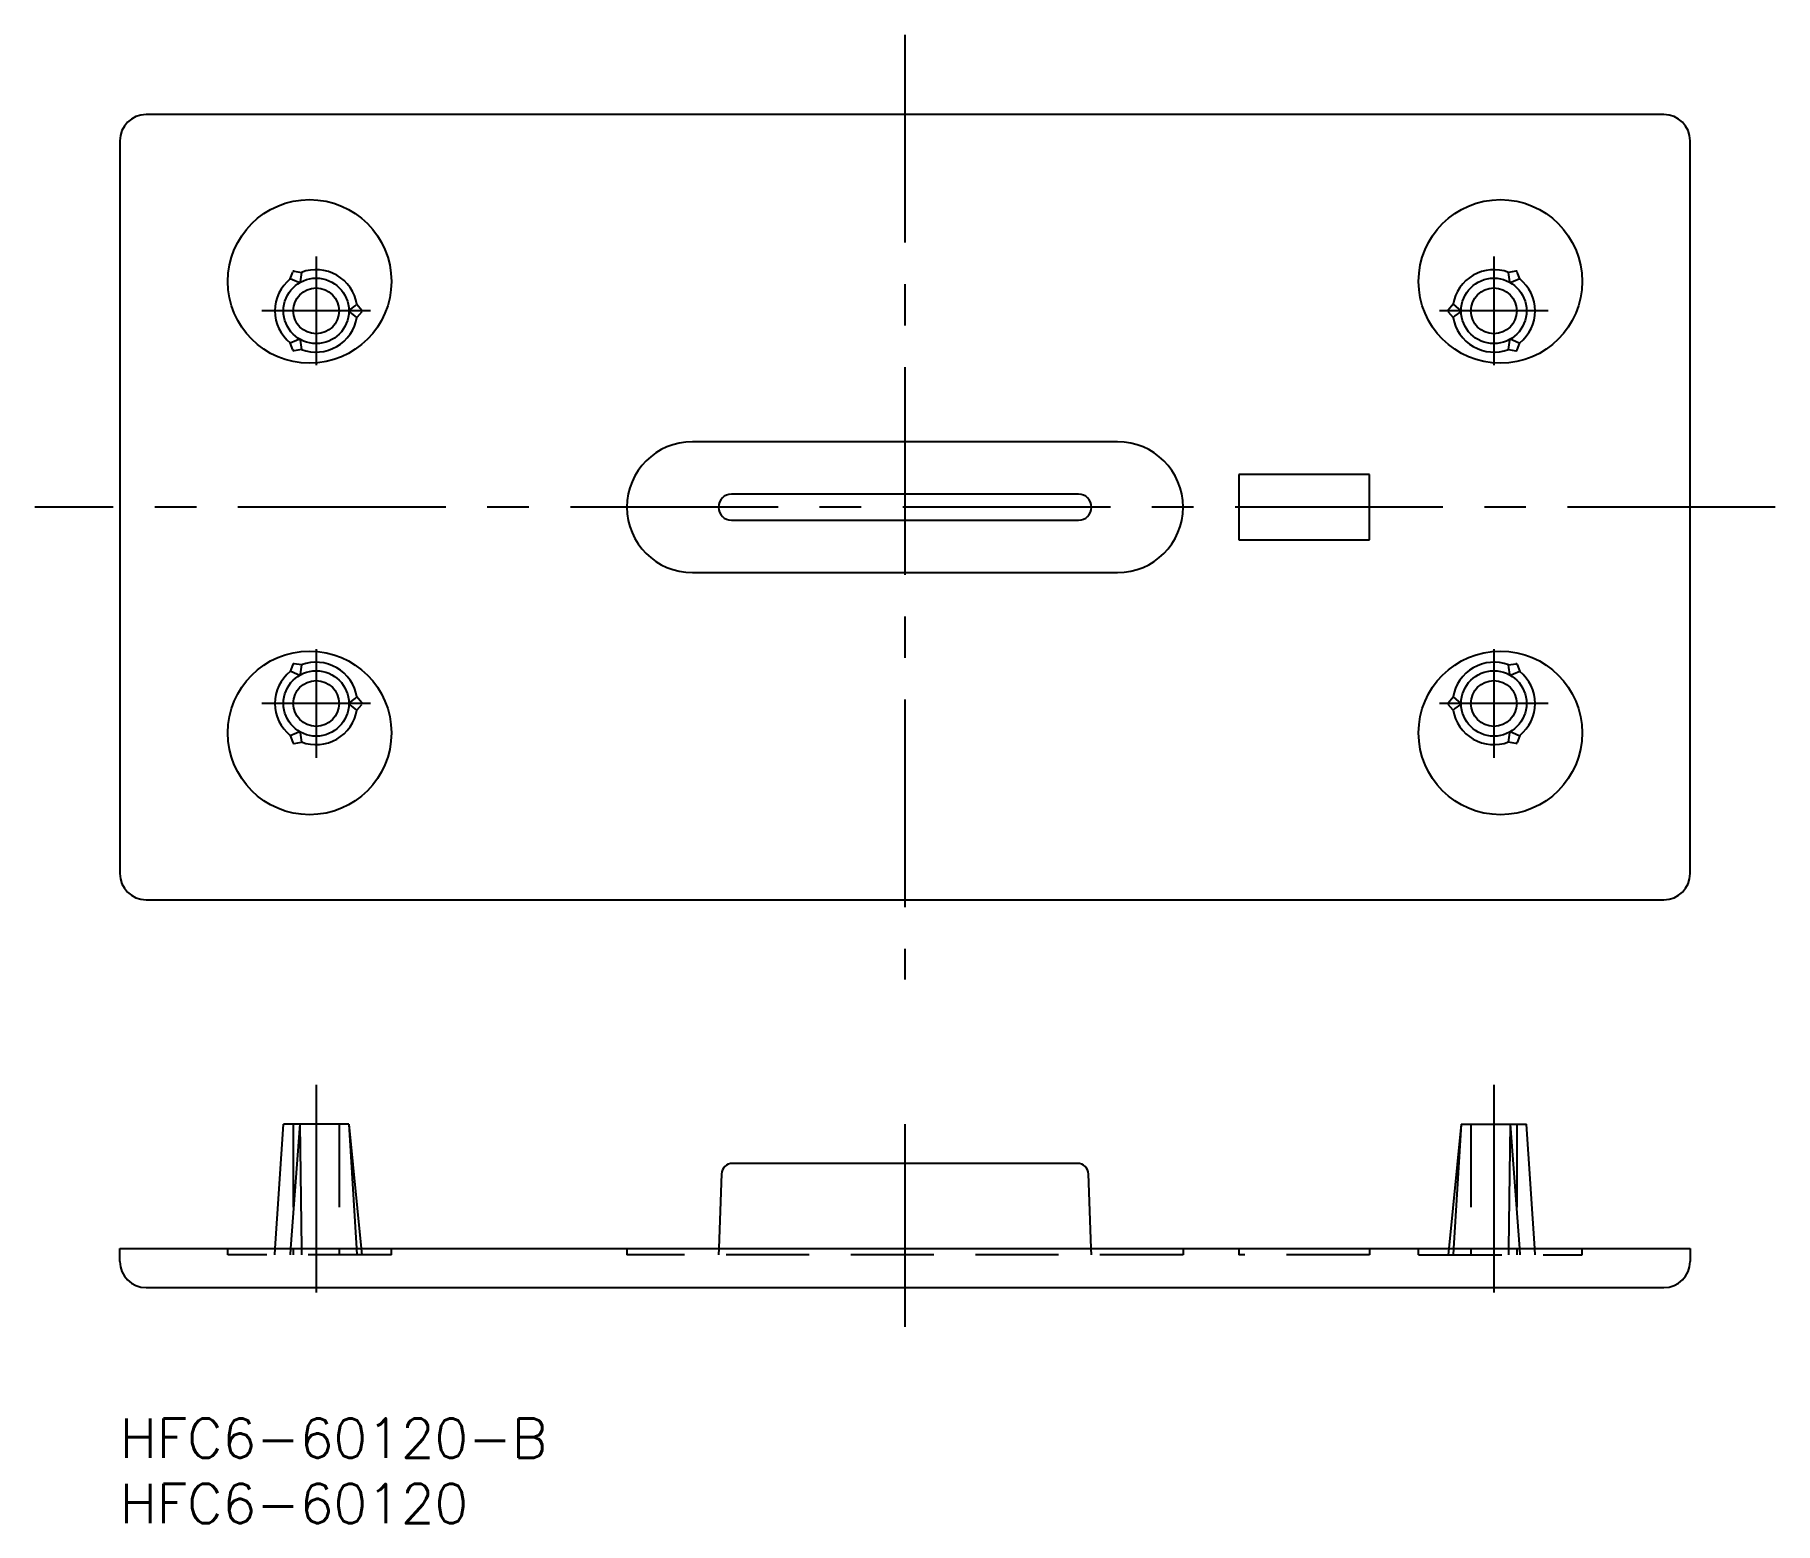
# Model space of a CAD drawing. Extents: x -6 to 126, y -8 to 106.
import ezdxf

# ---------------------------------------------------------------- set-up
doc = ezdxf.new("R2010")
doc.units = 0
doc.header["$LTSCALE"] = 0.5
doc.linetypes.add('CENTER', pattern=[50.8, 31.75, -6.35, 6.35, -6.35])
doc.linetypes.add('DASHED', pattern=[19.05, 12.7, -6.35])
for name, color, linetype in [('MSM_CENTER', 1, 'CENTER'), ('MSM_CONTINUOUS', 7, 'CONTINUOUS'), ('MSM_DASHED', 4, 'DASHED'), ('MSM_PART_NUMBER', 7, 'CONTINUOUS')]:
    doc.layers.add(name, color=color, linetype=linetype)
doc.styles.get("Standard").update_dxf_attribs({"font": 'txt.shx', "height": 3, "bigfont": 'bigfont.shx'})

# ---------------------------------------------------------------- blocks, each defined once
blk = doc.blocks.new('*U1')
at = {"layer": 'MSM_PART_NUMBER'}
blk.add_text('HFC6-60120', height=3, dxfattribs=at).set_placement((0, -8))

msp = doc.modelspace()

# ---------------------------------------------------------------- linework, layer by layer
at = {"layer": 'MSM_CENTER'}
for p, q in [((60, 105.74), (60, 33.54)), ((15, 88.79), (15, 80.49)), ((105, 88.79), (105, 80.49)), ((19.15, 84.64), (10.85, 84.64)), ((109.15, 84.64), (100.85, 84.64)), ((126.5, 69.64), (-6.5, 69.64)), ((15, 58.79), (15, 50.49)), ((105, 58.79), (105, 50.49)), ((19.15, 54.64), (10.85, 54.64)), ((109.15, 54.64), (100.85, 54.64)), ((15, 25.5), (15, 7)), ((105, 25.5), (105, 7)), ((60, 22.5), (60, 7))]:
    msp.add_line(p, q, dxfattribs=at)
at = {"layer": 'MSM_CONTINUOUS', "linetype": 'CONTINUOUS'}
for p, q in [((118, 99.64), (2, 99.64)), ((0, 97.64), (0, 41.64)), ((120, 41.64), (120, 97.64)), ((13.01, 87.08), (13.21, 87.61)), ((13.19, 87.02), (13.01, 87.08)), ((13.67, 86.8), (13.19, 87.02)), ((13.32, 87.68), (13.88, 87.58)), ((13.67, 86.8), (13.67, 86.8)), ((13.8, 87.05), (13.79, 86.87)), ((13.88, 87.58), (13.8, 87.05)), ((13.88, 87.58), (13.88, 87.58)), ((106.68, 87.68), (106.12, 87.58)), ((106.15, 87.4), (106.12, 87.58)), ((106.21, 86.87), (106.15, 87.4)), ((106.21, 86.87), (106.21, 86.87)), ((106.49, 86.88), (106.33, 86.8)), ((106.99, 87.08), (106.49, 86.88)), ((106.99, 87.08), (106.79, 87.61)), ((106.99, 87.08), (106.99, 87.08)), ((17.97, 85.02), (18.11, 85.14)), ((18.11, 85.14), (18.48, 84.7)), ((101.89, 85.14), (101.52, 84.7)), ((101.89, 85.14), (101.89, 85.14)), ((101.89, 85.14), (102.31, 84.8)), ((17.54, 84.7), (17.97, 85.02)), ((17.54, 84.7), (17.54, 84.7)), ((17.69, 84.47), (17.54, 84.57)), ((18.11, 84.14), (17.69, 84.47)), ((18.48, 84.57), (18.11, 84.14)), ((18.11, 84.14), (18.11, 84.14)), ((101.52, 84.57), (101.89, 84.14)), ((102.03, 84.25), (101.89, 84.14)), ((102.46, 84.57), (102.03, 84.25)), ((102.31, 84.8), (102.46, 84.7)), ((102.46, 84.57), (102.46, 84.57)), ((13.51, 82.39), (13.67, 82.47)), ((106.33, 82.47), (106.33, 82.47)), ((106.33, 82.47), (106.81, 82.25)), ((13.01, 82.19), (13.51, 82.39)), ((13.01, 82.19), (13.01, 82.19)), ((13.21, 81.66), (13.01, 82.19)), ((13.88, 81.69), (13.32, 81.59)), ((13.79, 82.4), (13.79, 82.4)), ((13.79, 82.4), (13.85, 81.87)), ((13.85, 81.87), (13.88, 81.69)), ((106.12, 81.69), (106.2, 82.22)), ((106.12, 81.69), (106.12, 81.69)), ((106.12, 81.69), (106.68, 81.59)), ((106.2, 82.22), (106.21, 82.4)), ((106.79, 81.66), (106.99, 82.19)), ((106.81, 82.25), (106.99, 82.19)), ((76.25, 74.64), (43.75, 74.64)), ((95.5, 72.14), (85.5, 72.14)), ((85.5, 72.14), (85.5, 67.14)), ((95.5, 67.14), (95.5, 72.14)), ((73.25, 70.64), (46.75, 70.64)), ((46.75, 68.64), (73.25, 68.64)), ((85.5, 67.14), (95.5, 67.14)), ((43.75, 64.64), (76.25, 64.64)), ((13.21, 57.61), (13.01, 57.08)), ((13.88, 57.58), (13.32, 57.68)), ((13.88, 57.58), (13.8, 57.05)), ((13.88, 57.58), (13.88, 57.58)), ((106.12, 57.58), (106.68, 57.68)), ((106.15, 57.4), (106.12, 57.58)), ((106.21, 56.87), (106.15, 57.4)), ((106.79, 57.61), (106.99, 57.08)), ((13.19, 57.02), (13.01, 57.08)), ((13.67, 56.8), (13.19, 57.02)), ((13.67, 56.8), (13.67, 56.8)), ((13.8, 57.05), (13.79, 56.87)), ((106.21, 56.87), (106.21, 56.87)), ((106.49, 56.88), (106.33, 56.8)), ((106.99, 57.08), (106.49, 56.88)), ((106.99, 57.08), (106.99, 57.08)), ((17.54, 54.7), (17.97, 55.02)), ((17.54, 54.7), (17.54, 54.7)), ((17.69, 54.47), (17.54, 54.57)), ((17.97, 55.02), (18.11, 55.14)), ((18.48, 54.7), (18.11, 55.14)), ((18.11, 54.14), (18.48, 54.57)), ((101.52, 54.7), (101.89, 55.14)), ((101.89, 54.14), (101.52, 54.57)), ((101.89, 55.14), (101.89, 55.14)), ((101.89, 55.14), (102.31, 54.8)), ((102.46, 54.57), (102.03, 54.25)), ((102.31, 54.8), (102.46, 54.7)), ((102.46, 54.57), (102.46, 54.57)), ((18.11, 54.14), (17.69, 54.47)), ((18.11, 54.14), (18.11, 54.14)), ((102.03, 54.25), (101.89, 54.14)), ((13.01, 52.19), (13.51, 52.39)), ((13.01, 52.19), (13.01, 52.19)), ((13.01, 52.19), (13.21, 51.66)), ((13.51, 52.39), (13.67, 52.47)), ((13.79, 52.4), (13.79, 52.4)), ((13.79, 52.4), (13.85, 51.87)), ((13.85, 51.87), (13.88, 51.69)), ((106.12, 51.69), (106.2, 52.22)), ((106.2, 52.22), (106.21, 52.4)), ((106.33, 52.47), (106.33, 52.47)), ((106.33, 52.47), (106.81, 52.25)), ((106.99, 52.19), (106.79, 51.66)), ((106.81, 52.25), (106.99, 52.19)), ((13.32, 51.59), (13.88, 51.69)), ((106.12, 51.69), (106.12, 51.69)), ((106.68, 51.59), (106.12, 51.69)), ((2, 39.64), (118, 39.64)), ((11.88, 13), (12.5, 22.5)), ((108.12, 13), (107.5, 22.5)), ((45.97, 18.72), (45.77, 13)), ((46.82, 19.5), (73.18, 19.5)), ((74.23, 13), (74.03, 18.72)), ((0, 12), (0, 13)), ((120, 13), (120, 12)), ((2, 10), (118, 10))]:
    msp.add_line(p, q, dxfattribs=at)
at = {"layer": 'MSM_CONTINUOUS'}
for p, q in [((17.5, 22.5), (12.5, 22.5)), ((13.75, 22.5), (13.05, 13)), ((13.75, 22.5), (13.87, 13)), ((17.5, 22.5), (18.08, 13)), ((17.5, 22.5), (18.45, 13)), ((102.5, 22.5), (101.55, 13)), ((102.5, 22.5), (101.92, 13)), ((102.5, 22.5), (107.5, 22.5)), ((106.25, 22.5), (106.13, 13)), ((106.25, 22.5), (106.95, 13)), ((0, 13), (120, 13))]:
    msp.add_line(p, q, dxfattribs=at)
at = {"layer": 'MSM_CONTINUOUS', "linetype": 'CONTINUOUS'}
for centre, radius in [((14.5, 86.89), 6.25), ((105.5, 86.89), 6.25), ((15, 84.64), 2.5), ((105, 84.64), 2.5), ((15, 84.64), 1.75), ((105, 84.64), 1.75), ((14.5, 52.39), 6.25), ((105.5, 52.39), 6.25), ((15, 54.64), 2.5), ((15, 54.64), 1.75), ((105, 54.64), 2.5), ((105, 54.64), 1.75)]:
    msp.add_circle(centre, radius, dxfattribs=at)
for centre, radius, start, end in [((2, 97.64), 2, 90, 180), ((118, 97.64), 2, 0, 90), ((15, 84.64), 3.15, 9.1332, 110.8668), ((105, 84.64), 3.15, 69.1332, 170.8668), ((15, 84.64), 3.15, 129.1332, 230.8668), ((13.3, 87.58), 0.1, 79.9286, 160.0714), ((13.71, 86.87), 0.0751, 236.7261, 297.9482), ((13.71, 86.87), 0.0779, 303.288, 2.0378), ((106.29, 86.87), 0.0779, 177.9622, 236.712), ((106.29, 86.87), 0.0751, 242.0518, 303.2739), ((106.7, 87.58), 0.1, 19.9286, 100.0714), ((105, 84.64), 3.15, 309.1332, 50.8668), ((15, 84.64), 3.15, 249.1332, 350.8668), ((17.58, 84.63), 0.0751, 116.7261, 177.9482), ((17.58, 84.64), 0.0779, 183.288, 242.0378), ((18.4, 84.64), 0.1, 319.9286, 40.0714), ((101.6, 84.64), 0.1, 139.9286, 220.0714), ((105, 84.64), 3.15, 189.1332, 290.8668), ((102.42, 84.63), 0.0751, 2.0518, 63.2739), ((102.42, 84.64), 0.0779, 297.9622, 356.712), ((13.71, 82.4), 0.0779, 63.288, 122.0378), ((13.71, 82.41), 0.0751, 356.7261, 57.9482), ((106.29, 82.41), 0.0751, 122.0518, 183.2739), ((106.29, 82.4), 0.0779, 57.9622, 116.712), ((13.3, 81.69), 0.1, 199.9286, 280.0714), ((106.7, 81.69), 0.1, 259.9286, 340.0714), ((43.75, 69.64), 5, 90, 270), ((76.25, 69.64), 5, 270, 90), ((46.75, 69.64), 1, 90.0223, 269.9777), ((73.25, 69.64), 1, 270.0223, 89.9777), ((13.3, 57.58), 0.1, 79.9286, 160.0714), ((15, 54.64), 3.15, 9.1332, 110.8668), ((105, 54.64), 3.15, 69.1332, 170.8668), ((106.7, 57.58), 0.1, 19.9286, 100.0714), ((15, 54.64), 3.15, 129.1332, 230.8668), ((13.71, 56.87), 0.0779, 237.9622, 296.712), ((13.71, 56.86), 0.0751, 302.0518, 3.2739), ((106.29, 56.86), 0.0751, 176.7261, 237.9482), ((106.29, 56.87), 0.0779, 243.288, 302.0378), ((105, 54.64), 3.15, 309.1332, 50.8668), ((17.58, 54.63), 0.0779, 117.9622, 176.712), ((17.58, 54.64), 0.0751, 182.0518, 243.2739), ((18.4, 54.64), 0.1, 319.9286, 40.0714), ((101.6, 54.64), 0.1, 139.9286, 220.0714), ((102.42, 54.63), 0.0779, 3.288, 62.0378), ((102.42, 54.64), 0.0751, 296.7261, 357.9482), ((15, 54.64), 3.15, 249.1332, 350.8668), ((105, 54.64), 3.15, 189.1332, 290.8668), ((13.71, 52.4), 0.0751, 62.0518, 123.2739), ((13.71, 52.41), 0.0779, 357.9622, 56.712), ((106.29, 52.41), 0.0779, 123.288, 182.0378), ((106.29, 52.4), 0.0751, 56.7261, 117.9482), ((13.3, 51.69), 0.1, 199.9286, 280.0714), ((106.7, 51.69), 0.1, 259.9286, 340.0714), ((2, 41.64), 2, 180, 270), ((118, 41.64), 2, 270, 0), ((46.82, 18.65), 0.846, 90.0002, 177.9294), ((73.18, 18.65), 0.846, 2.0377, 89.9998), ((2, 12), 2, 180, 270), ((118, 12), 2, 270, 0)]:
    msp.add_arc(centre, radius, start, end, dxfattribs=at)
at = {"layer": 'MSM_DASHED'}
for p, q in [((13.25, 22.5), (13.25, 12.5)), ((16.75, 22.5), (16.75, 12.5)), ((103.25, 22.5), (103.25, 12.5)), ((106.75, 22.5), (106.75, 12.5)), ((8.25, 12.5), (8.25, 13)), ((20.75, 12.5), (8.25, 12.5)), ((11.85, 12.5), (11.88, 13)), ((13.05, 13), (13.01, 12.5)), ((13.87, 13), (13.88, 12.5)), ((18.08, 13), (18.11, 12.5)), ((18.45, 13), (18.5, 12.5)), ((20.75, 12.5), (20.75, 13)), ((38.75, 13), (38.75, 12.5)), ((81.25, 12.5), (38.75, 12.5)), ((81.25, 13), (81.25, 12.5)), ((85.5, 13), (85.5, 12.5)), ((95.5, 12.5), (85.5, 12.5)), ((95.5, 13), (95.5, 12.5)), ((99.25, 12.5), (99.25, 13)), ((99.25, 12.5), (111.75, 12.5)), ((101.55, 13), (101.5, 12.5)), ((101.92, 13), (101.89, 12.5)), ((106.13, 13), (106.12, 12.5)), ((106.95, 13), (106.99, 12.5)), ((108.15, 12.5), (108.12, 13)), ((111.75, 12.5), (111.75, 13))]:
    msp.add_line(p, q, dxfattribs=at)
at = {"layer": 'MSM_DASHED', "linetype": 'CONTINUOUS'}
for p, q in [((45.77, 13), (45.75, 12.5)), ((74.25, 12.5), (74.23, 13))]:
    msp.add_line(p, q, dxfattribs=at)

# ---------------------------------------------------------------- block references
at = {"layer": 'MSM_CONTINUOUS'}
msp.add_blockref('*U1', (0, 0), dxfattribs=at)

# ---------------------------------------------------------------- texts
at = {"layer": 'MSM_PART_NUMBER'}
msp.add_text('HFC6-60120-B', height=3, dxfattribs=at).set_placement((0, -3))

doc.saveas('drawing.dxf')
